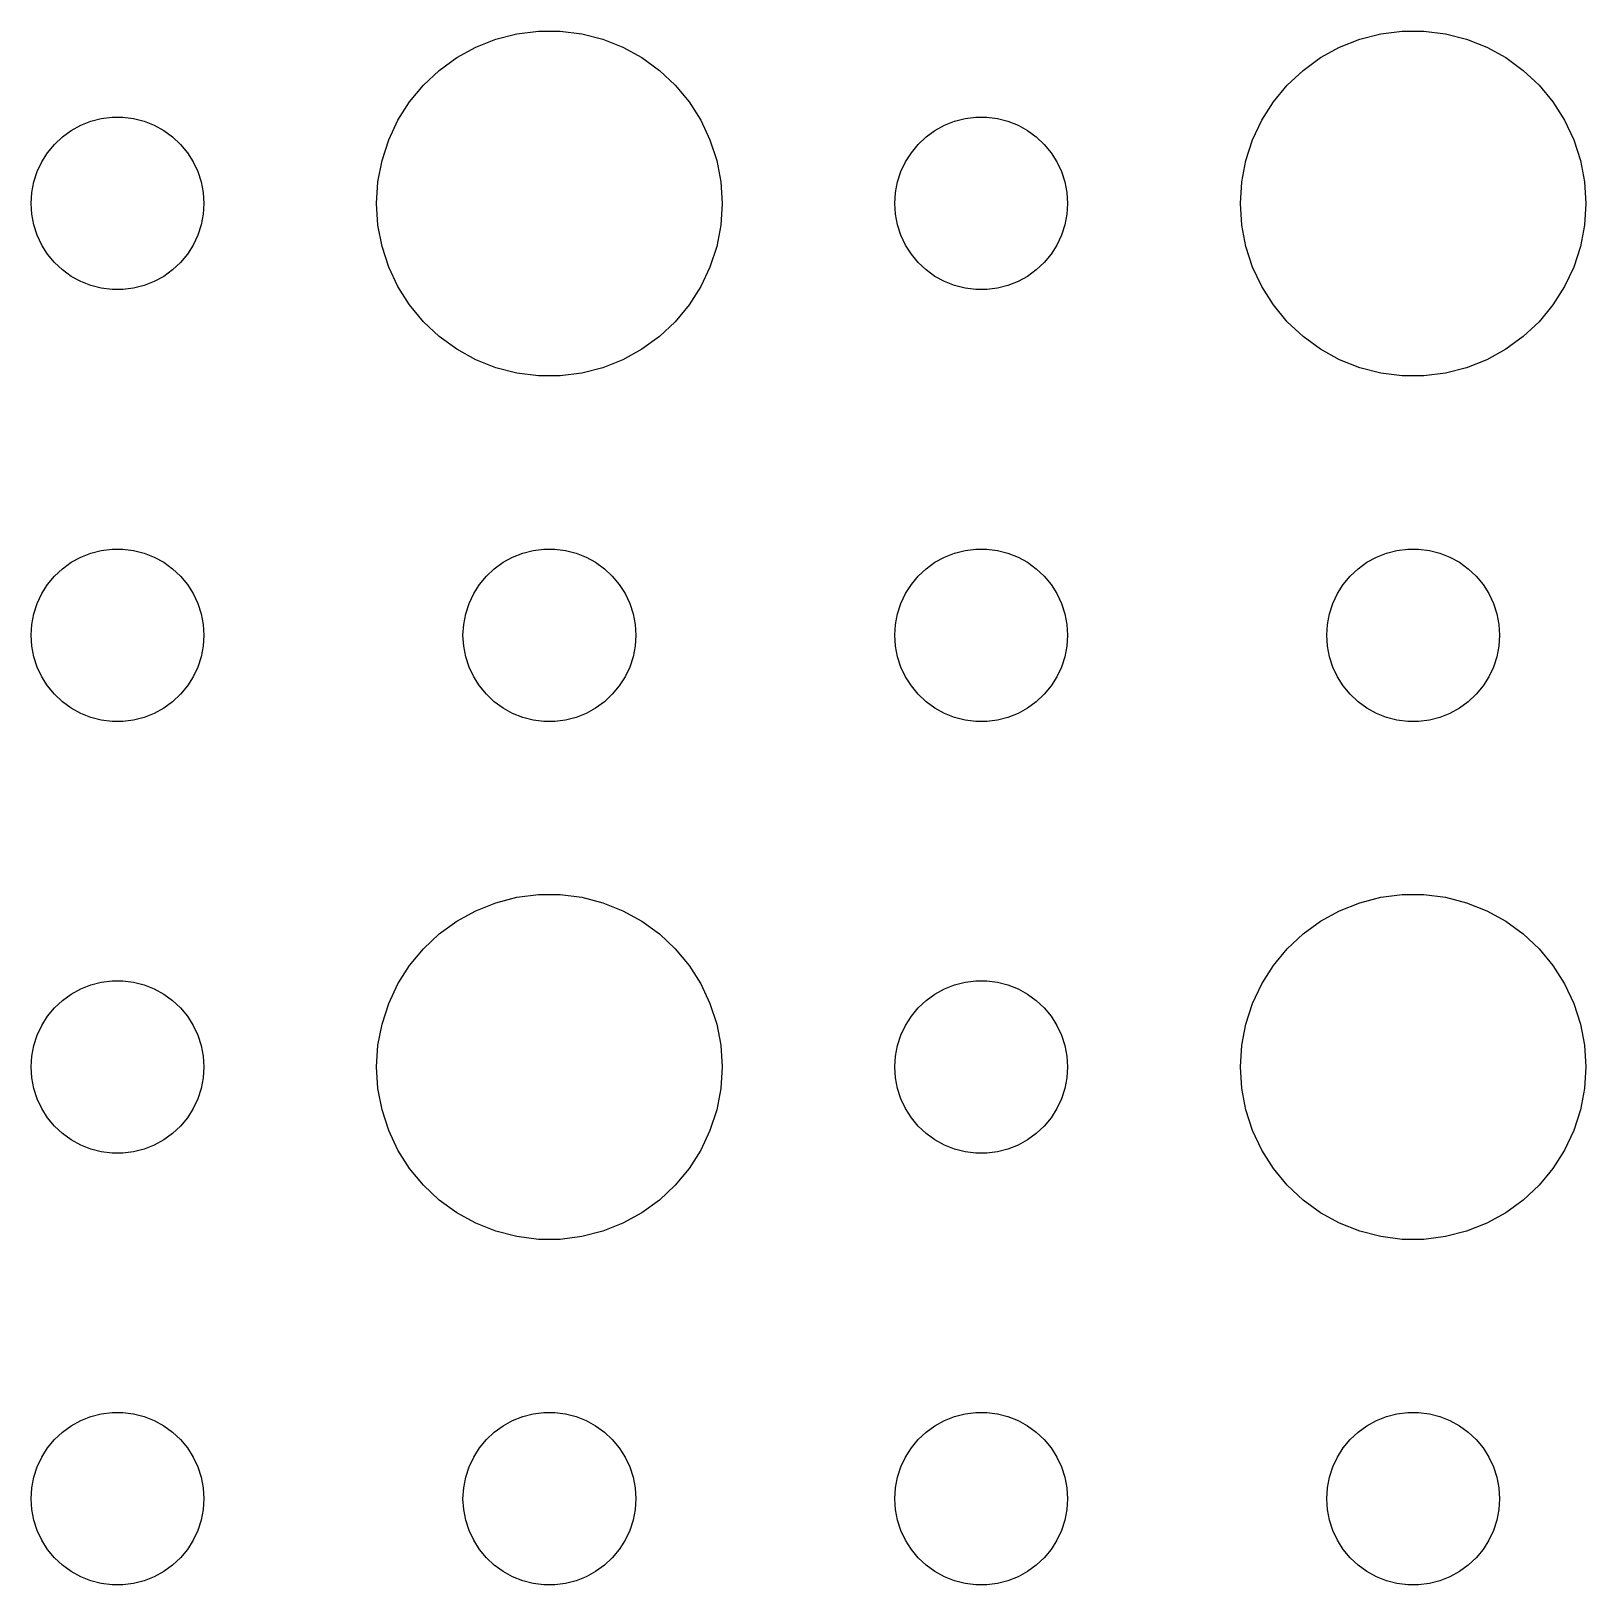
# Model space of a CAD drawing. Header units: metres. Extents: x -120 to 120, y -119 to 119.
# Drawn here: x 28.5 to 55.5, y -91.5 to -64.51 of the extents above; entities that cross this region are included whole.
import ezdxf

# ---------------------------------------------------------------- set-up
doc = ezdxf.new("R2010")
doc.units = ezdxf.units.M

msp = doc.modelspace()

# ---------------------------------------------------------------- linework, layer by layer
for p, q in [((36.9379, -64.5531), (37.3116, -64.5059)), ((37.3116, -64.5059), (37.6884, -64.5059)), ((37.6884, -64.5059), (38.0621, -64.5531)), ((51.9379, -64.5531), (52.3116, -64.5059)), ((52.3116, -64.5059), (52.6884, -64.5059)), ((52.6884, -64.5059), (53.0621, -64.5531)), ((35.8925, -64.967), (36.2227, -64.7855)), ((36.2227, -64.7855), (36.5729, -64.6468)), ((36.5729, -64.6468), (36.9379, -64.5531)), ((38.0621, -64.5531), (38.427, -64.6468)), ((38.427, -64.6468), (38.7773, -64.7855)), ((38.7773, -64.7855), (39.1075, -64.967)), ((50.8925, -64.967), (51.2227, -64.7855)), ((51.2227, -64.7855), (51.5729, -64.6468)), ((51.5729, -64.6468), (51.9379, -64.5531)), ((53.0621, -64.5531), (53.427, -64.6468)), ((53.427, -64.6468), (53.7773, -64.7855)), ((53.7773, -64.7855), (54.1075, -64.967)), ((35.5877, -65.1885), (35.8925, -64.967)), ((39.1075, -64.967), (39.4123, -65.1885)), ((50.5877, -65.1885), (50.8925, -64.967)), ((54.1075, -64.967), (54.4123, -65.1885)), ((35.3131, -65.4464), (35.5877, -65.1885)), ((39.4123, -65.1885), (39.6869, -65.4464)), ((50.3131, -65.4464), (50.5877, -65.1885)), ((54.4123, -65.1885), (54.6869, -65.4464)), ((35.0729, -65.7366), (35.3131, -65.4464)), ((39.6869, -65.4464), (39.927, -65.7366)), ((50.0729, -65.7366), (50.3131, -65.4464)), ((54.6869, -65.4464), (54.927, -65.7366)), ((34.8711, -66.0547), (35.0729, -65.7366)), ((39.927, -65.7366), (40.1289, -66.0547)), ((49.8711, -66.0547), (50.0729, -65.7366)), ((54.927, -65.7366), (55.1289, -66.0547)), ((29.1963, -66.2335), (29.3613, -66.1428)), ((29.3613, -66.1428), (29.5365, -66.0734)), ((29.5365, -66.0734), (29.7189, -66.0266)), ((29.7189, -66.0266), (29.9058, -66.003)), ((29.9058, -66.003), (30.0942, -66.003)), ((30.0942, -66.003), (30.2811, -66.0266)), ((30.2811, -66.0266), (30.4635, -66.0734)), ((30.4635, -66.0734), (30.6387, -66.1428)), ((30.6387, -66.1428), (30.8037, -66.2335)), ((34.7107, -66.3956), (34.8711, -66.0547)), ((40.1289, -66.0547), (40.2893, -66.3956)), ((44.1963, -66.2335), (44.3613, -66.1428)), ((44.3613, -66.1428), (44.5365, -66.0734)), ((44.5365, -66.0734), (44.7189, -66.0266)), ((44.7189, -66.0266), (44.9058, -66.003)), ((44.9058, -66.003), (45.0942, -66.003)), ((45.0942, -66.003), (45.2811, -66.0266)), ((45.2811, -66.0266), (45.4635, -66.0734)), ((45.4635, -66.0734), (45.6387, -66.1428)), ((45.6387, -66.1428), (45.8037, -66.2335)), ((49.7107, -66.3956), (49.8711, -66.0547)), ((55.1289, -66.0547), (55.2893, -66.3956)), ((28.9065, -66.4732), (29.0439, -66.3442)), ((29.0439, -66.3442), (29.1963, -66.2335)), ((30.8037, -66.2335), (30.9561, -66.3442)), ((30.9561, -66.3442), (31.0934, -66.4732)), ((34.5942, -66.7539), (34.7107, -66.3956)), ((40.2893, -66.3956), (40.4057, -66.7539)), ((43.9065, -66.4732), (44.0439, -66.3442)), ((44.0439, -66.3442), (44.1963, -66.2335)), ((45.8037, -66.2335), (45.9561, -66.3442)), ((45.9561, -66.3442), (46.0934, -66.4732)), ((49.5942, -66.7539), (49.7107, -66.3956)), ((55.2893, -66.3956), (55.4057, -66.7539)), ((28.6855, -66.7774), (28.7865, -66.6183)), ((28.7865, -66.6183), (28.9065, -66.4732)), ((31.0934, -66.4732), (31.2135, -66.6183)), ((31.2135, -66.6183), (31.3145, -66.7774)), ((43.6855, -66.7774), (43.7865, -66.6183)), ((43.7865, -66.6183), (43.9065, -66.4732)), ((46.0934, -66.4732), (46.2135, -66.6183)), ((46.2135, -66.6183), (46.3145, -66.7774)), ((28.5471, -67.127), (28.6053, -66.9478)), ((28.6053, -66.9478), (28.6855, -66.7774)), ((31.3145, -66.7774), (31.3947, -66.9478)), ((31.3947, -66.9478), (31.4529, -67.127)), ((34.5237, -67.124), (34.5942, -66.7539)), ((40.4057, -66.7539), (40.4763, -67.124)), ((43.5471, -67.127), (43.6053, -66.9478)), ((43.6053, -66.9478), (43.6855, -66.7774)), ((46.3145, -66.7774), (46.3947, -66.9478)), ((46.3947, -66.9478), (46.4529, -67.127)), ((49.5237, -67.124), (49.5942, -66.7539)), ((55.4057, -66.7539), (55.4763, -67.124)), ((28.5118, -67.312), (28.5471, -67.127)), ((31.4529, -67.127), (31.4882, -67.312)), ((34.5, -67.5), (34.5237, -67.124)), ((40.4763, -67.124), (40.5, -67.5)), ((43.5118, -67.312), (43.5471, -67.127)), ((46.4529, -67.127), (46.4882, -67.312)), ((49.5, -67.5), (49.5237, -67.124)), ((55.4763, -67.124), (55.5, -67.5)), ((28.5, -67.5), (28.5118, -67.312)), ((28.5118, -67.688), (28.5, -67.5)), ((31.4882, -67.312), (31.5, -67.5)), ((31.5, -67.5), (31.4882, -67.688)), ((34.5237, -67.876), (34.5, -67.5)), ((40.5, -67.5), (40.4763, -67.876)), ((43.5, -67.5), (43.5118, -67.312)), ((43.5118, -67.688), (43.5, -67.5)), ((46.4882, -67.312), (46.5, -67.5)), ((46.5, -67.5), (46.4882, -67.688)), ((49.5237, -67.876), (49.5, -67.5)), ((55.5, -67.5), (55.4763, -67.876)), ((28.5471, -67.873), (28.5118, -67.688)), ((31.4882, -67.688), (31.4529, -67.873)), ((43.5471, -67.873), (43.5118, -67.688)), ((46.4882, -67.688), (46.4529, -67.873)), ((28.6053, -68.0522), (28.5471, -67.873)), ((31.4529, -67.873), (31.3947, -68.0522)), ((34.5942, -68.2461), (34.5237, -67.876)), ((40.4763, -67.876), (40.4057, -68.2461)), ((43.6053, -68.0522), (43.5471, -67.873)), ((46.4529, -67.873), (46.3947, -68.0522)), ((49.5942, -68.2461), (49.5237, -67.876)), ((55.4763, -67.876), (55.4057, -68.2461)), ((28.6855, -68.2226), (28.6053, -68.0522)), ((28.7865, -68.3817), (28.6855, -68.2226)), ((31.3145, -68.2226), (31.2135, -68.3817)), ((31.3947, -68.0522), (31.3145, -68.2226)), ((34.7107, -68.6044), (34.5942, -68.2461)), ((40.4057, -68.2461), (40.2893, -68.6044)), ((43.6855, -68.2226), (43.6053, -68.0522)), ((43.7865, -68.3817), (43.6855, -68.2226)), ((46.3145, -68.2226), (46.2135, -68.3817)), ((46.3947, -68.0522), (46.3145, -68.2226)), ((49.7107, -68.6044), (49.5942, -68.2461)), ((55.4057, -68.2461), (55.2893, -68.6044)), ((28.9065, -68.5268), (28.7865, -68.3817)), ((29.0439, -68.6558), (28.9065, -68.5268)), ((31.0934, -68.5268), (30.9561, -68.6558)), ((31.2135, -68.3817), (31.0934, -68.5268)), ((43.9065, -68.5268), (43.7865, -68.3817)), ((44.0439, -68.6558), (43.9065, -68.5268)), ((46.0934, -68.5268), (45.9561, -68.6558)), ((46.2135, -68.3817), (46.0934, -68.5268)), ((29.1963, -68.7665), (29.0439, -68.6558)), ((29.3613, -68.8572), (29.1963, -68.7665)), ((30.8037, -68.7665), (30.6387, -68.8572)), ((30.9561, -68.6558), (30.8037, -68.7665)), ((34.8711, -68.9453), (34.7107, -68.6044)), ((40.2893, -68.6044), (40.1289, -68.9453)), ((44.1963, -68.7665), (44.0439, -68.6558)), ((44.3613, -68.8572), (44.1963, -68.7665)), ((45.8037, -68.7665), (45.6387, -68.8572)), ((45.9561, -68.6558), (45.8037, -68.7665)), ((49.8711, -68.9453), (49.7107, -68.6044)), ((55.2893, -68.6044), (55.1289, -68.9453)), ((29.5365, -68.9266), (29.3613, -68.8572)), ((29.7189, -68.9734), (29.5365, -68.9266)), ((29.9058, -68.997), (29.7189, -68.9734)), ((30.0942, -68.997), (29.9058, -68.997)), ((30.2811, -68.9734), (30.0942, -68.997)), ((30.4635, -68.9266), (30.2811, -68.9734)), ((30.6387, -68.8572), (30.4635, -68.9266)), ((35.0729, -69.2634), (34.8711, -68.9453)), ((40.1289, -68.9453), (39.927, -69.2634)), ((44.5365, -68.9266), (44.3613, -68.8572)), ((44.7189, -68.9734), (44.5365, -68.9266)), ((44.9058, -68.997), (44.7189, -68.9734)), ((45.0942, -68.997), (44.9058, -68.997)), ((45.2811, -68.9734), (45.0942, -68.997)), ((45.4635, -68.9266), (45.2811, -68.9734)), ((45.6387, -68.8572), (45.4635, -68.9266)), ((50.0729, -69.2634), (49.8711, -68.9453)), ((55.1289, -68.9453), (54.927, -69.2634)), ((35.3131, -69.5536), (35.0729, -69.2634)), ((39.927, -69.2634), (39.6869, -69.5536)), ((50.3131, -69.5536), (50.0729, -69.2634)), ((54.927, -69.2634), (54.6869, -69.5536)), ((35.5877, -69.8115), (35.3131, -69.5536)), ((39.6869, -69.5536), (39.4123, -69.8115)), ((50.5877, -69.8115), (50.3131, -69.5536)), ((54.6869, -69.5536), (54.4123, -69.8115)), ((35.8925, -70.033), (35.5877, -69.8115)), ((39.4123, -69.8115), (39.1075, -70.033)), ((50.8925, -70.033), (50.5877, -69.8115)), ((54.4123, -69.8115), (54.1075, -70.033)), ((36.2227, -70.2145), (35.8925, -70.033)), ((39.1075, -70.033), (38.7773, -70.2145)), ((51.2227, -70.2145), (50.8925, -70.033)), ((54.1075, -70.033), (53.7773, -70.2145)), ((36.5729, -70.3532), (36.2227, -70.2145)), ((36.9379, -70.4469), (36.5729, -70.3532)), ((37.3116, -70.4941), (36.9379, -70.4469)), ((38.0621, -70.4469), (37.6884, -70.4941)), ((38.427, -70.3532), (38.0621, -70.4469)), ((38.7773, -70.2145), (38.427, -70.3532)), ((51.5729, -70.3532), (51.2227, -70.2145)), ((51.9379, -70.4469), (51.5729, -70.3532)), ((52.3116, -70.4941), (51.9379, -70.4469)), ((53.0621, -70.4469), (52.6884, -70.4941)), ((53.427, -70.3532), (53.0621, -70.4469)), ((53.7773, -70.2145), (53.427, -70.3532)), ((37.6884, -70.4941), (37.3116, -70.4941)), ((52.6884, -70.4941), (52.3116, -70.4941)), ((29.1963, -73.7335), (29.3613, -73.6428)), ((29.3613, -73.6428), (29.5365, -73.5734)), ((29.5365, -73.5734), (29.7189, -73.5266)), ((29.7189, -73.5266), (29.9058, -73.503)), ((29.9058, -73.503), (30.0942, -73.503)), ((30.0942, -73.503), (30.2811, -73.5266)), ((30.2811, -73.5266), (30.4635, -73.5734)), ((30.4635, -73.5734), (30.6387, -73.6428)), ((30.6387, -73.6428), (30.8037, -73.7335)), ((36.6963, -73.7335), (36.8613, -73.6428)), ((36.8613, -73.6428), (37.0365, -73.5734)), ((37.0365, -73.5734), (37.2189, -73.5266)), ((37.2189, -73.5266), (37.4058, -73.503)), ((37.4058, -73.503), (37.5942, -73.503)), ((37.5942, -73.503), (37.7811, -73.5266)), ((37.7811, -73.5266), (37.9635, -73.5734)), ((37.9635, -73.5734), (38.1387, -73.6428)), ((38.1387, -73.6428), (38.3037, -73.7335)), ((44.1963, -73.7335), (44.3613, -73.6428)), ((44.3613, -73.6428), (44.5365, -73.5734)), ((44.5365, -73.5734), (44.7189, -73.5266)), ((44.7189, -73.5266), (44.9058, -73.503)), ((44.9058, -73.503), (45.0942, -73.503)), ((45.0942, -73.503), (45.2811, -73.5266)), ((45.2811, -73.5266), (45.4635, -73.5734)), ((45.4635, -73.5734), (45.6387, -73.6428)), ((45.6387, -73.6428), (45.8037, -73.7335)), ((51.6963, -73.7335), (51.8613, -73.6428)), ((51.8613, -73.6428), (52.0365, -73.5734)), ((52.0365, -73.5734), (52.2189, -73.5266)), ((52.2189, -73.5266), (52.4058, -73.503)), ((52.4058, -73.503), (52.5942, -73.503)), ((52.5942, -73.503), (52.7811, -73.5266)), ((52.7811, -73.5266), (52.9635, -73.5734)), ((52.9635, -73.5734), (53.1387, -73.6428)), ((53.1387, -73.6428), (53.3037, -73.7335)), ((28.7865, -74.1183), (28.9065, -73.9732)), ((28.9065, -73.9732), (29.0439, -73.8442)), ((29.0439, -73.8442), (29.1963, -73.7335)), ((30.8037, -73.7335), (30.9561, -73.8442)), ((30.9561, -73.8442), (31.0934, -73.9732)), ((31.0934, -73.9732), (31.2135, -74.1183)), ((36.2865, -74.1183), (36.4065, -73.9732)), ((36.4065, -73.9732), (36.5439, -73.8442)), ((36.5439, -73.8442), (36.6963, -73.7335)), ((38.3037, -73.7335), (38.4561, -73.8442)), ((38.4561, -73.8442), (38.5934, -73.9732)), ((38.5934, -73.9732), (38.7135, -74.1183)), ((43.7865, -74.1183), (43.9065, -73.9732)), ((43.9065, -73.9732), (44.0439, -73.8442)), ((44.0439, -73.8442), (44.1963, -73.7335)), ((45.8037, -73.7335), (45.9561, -73.8442)), ((45.9561, -73.8442), (46.0934, -73.9732)), ((46.0934, -73.9732), (46.2135, -74.1183)), ((51.2865, -74.1183), (51.4065, -73.9732)), ((51.4065, -73.9732), (51.5439, -73.8442)), ((51.5439, -73.8442), (51.6963, -73.7335)), ((53.3037, -73.7335), (53.4561, -73.8442)), ((53.4561, -73.8442), (53.5934, -73.9732)), ((53.5934, -73.9732), (53.7135, -74.1183)), ((28.6855, -74.2774), (28.7865, -74.1183)), ((31.2135, -74.1183), (31.3145, -74.2774)), ((36.1855, -74.2774), (36.2865, -74.1183)), ((38.7135, -74.1183), (38.8145, -74.2774)), ((43.6855, -74.2774), (43.7865, -74.1183)), ((46.2135, -74.1183), (46.3145, -74.2774)), ((51.1855, -74.2774), (51.2865, -74.1183)), ((53.7135, -74.1183), (53.8145, -74.2774)), ((28.5471, -74.627), (28.6053, -74.4478)), ((28.6053, -74.4478), (28.6855, -74.2774)), ((31.3145, -74.2774), (31.3947, -74.4478)), ((31.3947, -74.4478), (31.4529, -74.627)), ((36.0471, -74.627), (36.1053, -74.4478)), ((36.1053, -74.4478), (36.1855, -74.2774)), ((38.8145, -74.2774), (38.8947, -74.4478)), ((38.8947, -74.4478), (38.9529, -74.627)), ((43.5471, -74.627), (43.6053, -74.4478)), ((43.6053, -74.4478), (43.6855, -74.2774)), ((46.3145, -74.2774), (46.3947, -74.4478)), ((46.3947, -74.4478), (46.4529, -74.627)), ((51.0471, -74.627), (51.1053, -74.4478)), ((51.1053, -74.4478), (51.1855, -74.2774)), ((53.8145, -74.2774), (53.8947, -74.4478)), ((53.8947, -74.4478), (53.9529, -74.627)), ((28.5118, -74.812), (28.5471, -74.627)), ((31.4529, -74.627), (31.4882, -74.812)), ((36.0118, -74.812), (36.0471, -74.627)), ((38.9529, -74.627), (38.9882, -74.812)), ((43.5118, -74.812), (43.5471, -74.627)), ((46.4529, -74.627), (46.4882, -74.812)), ((51.0118, -74.812), (51.0471, -74.627)), ((53.9529, -74.627), (53.9882, -74.812)), ((28.5, -75), (28.5118, -74.812)), ((28.5118, -75.188), (28.5, -75)), ((31.4882, -74.812), (31.5, -75)), ((31.5, -75), (31.4882, -75.188)), ((36, -75), (36.0118, -74.812)), ((36.0118, -75.188), (36, -75)), ((38.9882, -74.812), (39, -75)), ((39, -75), (38.9882, -75.188)), ((43.5, -75), (43.5118, -74.812)), ((43.5118, -75.188), (43.5, -75)), ((46.4882, -74.812), (46.5, -75)), ((46.5, -75), (46.4882, -75.188)), ((51, -75), (51.0118, -74.812)), ((51.0118, -75.188), (51, -75)), ((53.9882, -74.812), (54, -75)), ((54, -75), (53.9882, -75.188)), ((28.5471, -75.373), (28.5118, -75.188)), ((31.4882, -75.188), (31.4529, -75.373)), ((36.0471, -75.373), (36.0118, -75.188)), ((38.9882, -75.188), (38.9529, -75.373)), ((43.5471, -75.373), (43.5118, -75.188)), ((46.4882, -75.188), (46.4529, -75.373)), ((51.0471, -75.373), (51.0118, -75.188)), ((53.9882, -75.188), (53.9529, -75.373)), ((28.6053, -75.5522), (28.5471, -75.373)), ((28.6855, -75.7226), (28.6053, -75.5522)), ((31.3947, -75.5522), (31.3145, -75.7226)), ((31.4529, -75.373), (31.3947, -75.5522)), ((36.1053, -75.5522), (36.0471, -75.373)), ((36.1855, -75.7226), (36.1053, -75.5522)), ((38.8947, -75.5522), (38.8145, -75.7226)), ((38.9529, -75.373), (38.8947, -75.5522)), ((43.6053, -75.5522), (43.5471, -75.373)), ((43.6855, -75.7226), (43.6053, -75.5522)), ((46.3947, -75.5522), (46.3145, -75.7226)), ((46.4529, -75.373), (46.3947, -75.5522)), ((51.1053, -75.5522), (51.0471, -75.373)), ((51.1855, -75.7226), (51.1053, -75.5522)), ((53.8947, -75.5522), (53.8145, -75.7226)), ((53.9529, -75.373), (53.8947, -75.5522)), ((28.7865, -75.8817), (28.6855, -75.7226)), ((31.3145, -75.7226), (31.2135, -75.8817)), ((36.2865, -75.8817), (36.1855, -75.7226)), ((38.8145, -75.7226), (38.7135, -75.8817)), ((43.7865, -75.8817), (43.6855, -75.7226)), ((46.3145, -75.7226), (46.2135, -75.8817)), ((51.2865, -75.8817), (51.1855, -75.7226)), ((53.8145, -75.7226), (53.7135, -75.8817)), ((28.9065, -76.0268), (28.7865, -75.8817)), ((29.0439, -76.1558), (28.9065, -76.0268)), ((31.0934, -76.0268), (30.9561, -76.1558)), ((31.2135, -75.8817), (31.0934, -76.0268)), ((36.4065, -76.0268), (36.2865, -75.8817)), ((36.5439, -76.1558), (36.4065, -76.0268)), ((38.5934, -76.0268), (38.4561, -76.1558)), ((38.7135, -75.8817), (38.5934, -76.0268)), ((43.9065, -76.0268), (43.7865, -75.8817)), ((44.0439, -76.1558), (43.9065, -76.0268)), ((46.0934, -76.0268), (45.9561, -76.1558)), ((46.2135, -75.8817), (46.0934, -76.0268)), ((51.4065, -76.0268), (51.2865, -75.8817)), ((51.5439, -76.1558), (51.4065, -76.0268)), ((53.5934, -76.0268), (53.4561, -76.1558)), ((53.7135, -75.8817), (53.5934, -76.0268)), ((29.1963, -76.2665), (29.0439, -76.1558)), ((29.3613, -76.3572), (29.1963, -76.2665)), ((29.5365, -76.4266), (29.3613, -76.3572)), ((30.6387, -76.3572), (30.4635, -76.4266)), ((30.8037, -76.2665), (30.6387, -76.3572)), ((30.9561, -76.1558), (30.8037, -76.2665)), ((36.6963, -76.2665), (36.5439, -76.1558)), ((36.8613, -76.3572), (36.6963, -76.2665)), ((37.0365, -76.4266), (36.8613, -76.3572)), ((38.1387, -76.3572), (37.9635, -76.4266)), ((38.3037, -76.2665), (38.1387, -76.3572)), ((38.4561, -76.1558), (38.3037, -76.2665)), ((44.1963, -76.2665), (44.0439, -76.1558)), ((44.3613, -76.3572), (44.1963, -76.2665)), ((44.5365, -76.4266), (44.3613, -76.3572)), ((45.6387, -76.3572), (45.4635, -76.4266)), ((45.8037, -76.2665), (45.6387, -76.3572)), ((45.9561, -76.1558), (45.8037, -76.2665)), ((51.6963, -76.2665), (51.5439, -76.1558)), ((51.8613, -76.3572), (51.6963, -76.2665)), ((52.0365, -76.4266), (51.8613, -76.3572)), ((53.1387, -76.3572), (52.9635, -76.4266)), ((53.3037, -76.2665), (53.1387, -76.3572)), ((53.4561, -76.1558), (53.3037, -76.2665)), ((29.7189, -76.4734), (29.5365, -76.4266)), ((29.9058, -76.497), (29.7189, -76.4734)), ((30.0942, -76.497), (29.9058, -76.497)), ((30.2811, -76.4734), (30.0942, -76.497)), ((30.4635, -76.4266), (30.2811, -76.4734)), ((37.2189, -76.4734), (37.0365, -76.4266)), ((37.4058, -76.497), (37.2189, -76.4734)), ((37.5942, -76.497), (37.4058, -76.497)), ((37.7811, -76.4734), (37.5942, -76.497)), ((37.9635, -76.4266), (37.7811, -76.4734)), ((44.7189, -76.4734), (44.5365, -76.4266)), ((44.9058, -76.497), (44.7189, -76.4734)), ((45.0942, -76.497), (44.9058, -76.497)), ((45.2811, -76.4734), (45.0942, -76.497)), ((45.4635, -76.4266), (45.2811, -76.4734)), ((52.2189, -76.4734), (52.0365, -76.4266)), ((52.4058, -76.497), (52.2189, -76.4734)), ((52.5942, -76.497), (52.4058, -76.497)), ((52.7811, -76.4734), (52.5942, -76.497)), ((52.9635, -76.4266), (52.7811, -76.4734)), ((36.2227, -79.7855), (36.5729, -79.6468)), ((36.5729, -79.6468), (36.9379, -79.5531)), ((36.9379, -79.5531), (37.3116, -79.5059)), ((37.3116, -79.5059), (37.6884, -79.5059)), ((37.6884, -79.5059), (38.0621, -79.5531)), ((38.0621, -79.5531), (38.427, -79.6468)), ((38.427, -79.6468), (38.7773, -79.7855)), ((51.2227, -79.7855), (51.5729, -79.6468)), ((51.5729, -79.6468), (51.9379, -79.5531)), ((51.9379, -79.5531), (52.3116, -79.5059)), ((52.3116, -79.5059), (52.6884, -79.5059)), ((52.6884, -79.5059), (53.0621, -79.5531)), ((53.0621, -79.5531), (53.427, -79.6468)), ((53.427, -79.6468), (53.7773, -79.7855)), ((35.8925, -79.967), (36.2227, -79.7855)), ((38.7773, -79.7855), (39.1075, -79.967)), ((50.8925, -79.967), (51.2227, -79.7855)), ((53.7773, -79.7855), (54.1075, -79.967)), ((35.3131, -80.4464), (35.5877, -80.1885)), ((35.5877, -80.1885), (35.8925, -79.967)), ((39.1075, -79.967), (39.4123, -80.1885)), ((39.4123, -80.1885), (39.6869, -80.4464)), ((50.3131, -80.4464), (50.5877, -80.1885)), ((50.5877, -80.1885), (50.8925, -79.967)), ((54.1075, -79.967), (54.4123, -80.1885)), ((54.4123, -80.1885), (54.6869, -80.4464)), ((35.0729, -80.7366), (35.3131, -80.4464)), ((39.6869, -80.4464), (39.927, -80.7366)), ((50.0729, -80.7366), (50.3131, -80.4464)), ((54.6869, -80.4464), (54.927, -80.7366)), ((34.8711, -81.0547), (35.0729, -80.7366)), ((39.927, -80.7366), (40.1289, -81.0547)), ((49.8711, -81.0547), (50.0729, -80.7366)), ((54.927, -80.7366), (55.1289, -81.0547)), ((29.0439, -81.3442), (29.1963, -81.2335)), ((29.1963, -81.2335), (29.3613, -81.1428)), ((29.3613, -81.1428), (29.5365, -81.0734)), ((29.5365, -81.0734), (29.7189, -81.0266)), ((29.7189, -81.0266), (29.9058, -81.003)), ((29.9058, -81.003), (30.0942, -81.003)), ((30.0942, -81.003), (30.2811, -81.0266)), ((30.2811, -81.0266), (30.4635, -81.0734)), ((30.4635, -81.0734), (30.6387, -81.1428)), ((30.6387, -81.1428), (30.8037, -81.2335)), ((30.8037, -81.2335), (30.9561, -81.3442)), ((34.7107, -81.3956), (34.8711, -81.0547)), ((40.1289, -81.0547), (40.2893, -81.3956)), ((44.0439, -81.3442), (44.1963, -81.2335)), ((44.1963, -81.2335), (44.3613, -81.1428)), ((44.3613, -81.1428), (44.5365, -81.0734)), ((44.5365, -81.0734), (44.7189, -81.0266)), ((44.7189, -81.0266), (44.9058, -81.003)), ((44.9058, -81.003), (45.0942, -81.003)), ((45.0942, -81.003), (45.2811, -81.0266)), ((45.2811, -81.0266), (45.4635, -81.0734)), ((45.4635, -81.0734), (45.6387, -81.1428)), ((45.6387, -81.1428), (45.8037, -81.2335)), ((45.8037, -81.2335), (45.9561, -81.3442)), ((49.7107, -81.3956), (49.8711, -81.0547)), ((55.1289, -81.0547), (55.2893, -81.3956)), ((28.7865, -81.6183), (28.9065, -81.4732)), ((28.9065, -81.4732), (29.0439, -81.3442)), ((30.9561, -81.3442), (31.0934, -81.4732)), ((31.0934, -81.4732), (31.2135, -81.6183)), ((34.5942, -81.7539), (34.7107, -81.3956)), ((40.2893, -81.3956), (40.4057, -81.7539)), ((43.7865, -81.6183), (43.9065, -81.4732)), ((43.9065, -81.4732), (44.0439, -81.3442)), ((45.9561, -81.3442), (46.0934, -81.4732)), ((46.0934, -81.4732), (46.2135, -81.6183)), ((49.5942, -81.7539), (49.7107, -81.3956)), ((55.2893, -81.3956), (55.4057, -81.7539)), ((28.6053, -81.9478), (28.6855, -81.7774)), ((28.6855, -81.7774), (28.7865, -81.6183)), ((31.2135, -81.6183), (31.3145, -81.7774)), ((31.3145, -81.7774), (31.3947, -81.9478)), ((34.5237, -82.124), (34.5942, -81.7539)), ((40.4057, -81.7539), (40.4763, -82.124)), ((43.6053, -81.9478), (43.6855, -81.7774)), ((43.6855, -81.7774), (43.7865, -81.6183)), ((46.2135, -81.6183), (46.3145, -81.7774)), ((46.3145, -81.7774), (46.3947, -81.9478)), ((49.5237, -82.124), (49.5942, -81.7539)), ((55.4057, -81.7539), (55.4763, -82.124)), ((28.5471, -82.127), (28.6053, -81.9478)), ((31.3947, -81.9478), (31.4529, -82.127)), ((43.5471, -82.127), (43.6053, -81.9478)), ((46.3947, -81.9478), (46.4529, -82.127)), ((28.5, -82.5), (28.5118, -82.312)), ((28.5118, -82.312), (28.5471, -82.127)), ((31.4529, -82.127), (31.4882, -82.312)), ((31.4882, -82.312), (31.5, -82.5)), ((34.5, -82.5), (34.5237, -82.124)), ((40.4763, -82.124), (40.5, -82.5)), ((43.5, -82.5), (43.5118, -82.312)), ((43.5118, -82.312), (43.5471, -82.127)), ((46.4529, -82.127), (46.4882, -82.312)), ((46.4882, -82.312), (46.5, -82.5)), ((49.5, -82.5), (49.5237, -82.124)), ((55.4763, -82.124), (55.5, -82.5)), ((28.5118, -82.688), (28.5, -82.5)), ((31.5, -82.5), (31.4882, -82.688)), ((34.5237, -82.876), (34.5, -82.5)), ((40.5, -82.5), (40.4763, -82.876)), ((43.5118, -82.688), (43.5, -82.5)), ((46.5, -82.5), (46.4882, -82.688)), ((49.5237, -82.876), (49.5, -82.5)), ((55.5, -82.5), (55.4763, -82.876)), ((28.5471, -82.873), (28.5118, -82.688)), ((28.6053, -83.0522), (28.5471, -82.873)), ((31.4529, -82.873), (31.3947, -83.0522)), ((31.4882, -82.688), (31.4529, -82.873)), ((34.5942, -83.2461), (34.5237, -82.876)), ((40.4763, -82.876), (40.4057, -83.2461)), ((43.5471, -82.873), (43.5118, -82.688)), ((43.6053, -83.0522), (43.5471, -82.873)), ((46.4529, -82.873), (46.3947, -83.0522)), ((46.4882, -82.688), (46.4529, -82.873)), ((49.5942, -83.2461), (49.5237, -82.876)), ((55.4763, -82.876), (55.4057, -83.2461)), ((28.6855, -83.2226), (28.6053, -83.0522)), ((31.3947, -83.0522), (31.3145, -83.2226)), ((43.6855, -83.2226), (43.6053, -83.0522)), ((46.3947, -83.0522), (46.3145, -83.2226)), ((28.7865, -83.3817), (28.6855, -83.2226)), ((28.9065, -83.5268), (28.7865, -83.3817)), ((31.2135, -83.3817), (31.0934, -83.5268)), ((31.3145, -83.2226), (31.2135, -83.3817)), ((34.7107, -83.6044), (34.5942, -83.2461)), ((40.4057, -83.2461), (40.2893, -83.6044)), ((43.7865, -83.3817), (43.6855, -83.2226)), ((43.9065, -83.5268), (43.7865, -83.3817)), ((46.2135, -83.3817), (46.0934, -83.5268)), ((46.3145, -83.2226), (46.2135, -83.3817)), ((49.7107, -83.6044), (49.5942, -83.2461)), ((55.4057, -83.2461), (55.2893, -83.6044)), ((29.0439, -83.6558), (28.9065, -83.5268)), ((29.1963, -83.7665), (29.0439, -83.6558)), ((30.9561, -83.6558), (30.8037, -83.7665)), ((31.0934, -83.5268), (30.9561, -83.6558)), ((34.8711, -83.9453), (34.7107, -83.6044)), ((40.2893, -83.6044), (40.1289, -83.9453)), ((44.0439, -83.6558), (43.9065, -83.5268)), ((44.1963, -83.7665), (44.0439, -83.6558)), ((45.9561, -83.6558), (45.8037, -83.7665)), ((46.0934, -83.5268), (45.9561, -83.6558)), ((49.8711, -83.9453), (49.7107, -83.6044)), ((55.2893, -83.6044), (55.1289, -83.9453)), ((29.3613, -83.8572), (29.1963, -83.7665)), ((29.5365, -83.9266), (29.3613, -83.8572)), ((29.7189, -83.9734), (29.5365, -83.9266)), ((30.4635, -83.9266), (30.2811, -83.9734)), ((30.6387, -83.8572), (30.4635, -83.9266)), ((30.8037, -83.7665), (30.6387, -83.8572)), ((35.0729, -84.2634), (34.8711, -83.9453)), ((40.1289, -83.9453), (39.927, -84.2634)), ((44.3613, -83.8572), (44.1963, -83.7665)), ((44.5365, -83.9266), (44.3613, -83.8572)), ((44.7189, -83.9734), (44.5365, -83.9266)), ((45.4635, -83.9266), (45.2811, -83.9734)), ((45.6387, -83.8572), (45.4635, -83.9266)), ((45.8037, -83.7665), (45.6387, -83.8572)), ((50.0729, -84.2634), (49.8711, -83.9453)), ((55.1289, -83.9453), (54.927, -84.2634)), ((29.9058, -83.997), (29.7189, -83.9734)), ((30.0942, -83.997), (29.9058, -83.997)), ((30.2811, -83.9734), (30.0942, -83.997)), ((44.9058, -83.997), (44.7189, -83.9734)), ((45.0942, -83.997), (44.9058, -83.997)), ((45.2811, -83.9734), (45.0942, -83.997)), ((35.3131, -84.5536), (35.0729, -84.2634)), ((39.927, -84.2634), (39.6869, -84.5536)), ((50.3131, -84.5536), (50.0729, -84.2634)), ((54.927, -84.2634), (54.6869, -84.5536)), ((35.5877, -84.8115), (35.3131, -84.5536)), ((39.6869, -84.5536), (39.4123, -84.8115)), ((50.5877, -84.8115), (50.3131, -84.5536)), ((54.6869, -84.5536), (54.4123, -84.8115)), ((35.8925, -85.033), (35.5877, -84.8115)), ((36.2227, -85.2145), (35.8925, -85.033)), ((39.1075, -85.033), (38.7773, -85.2145)), ((39.4123, -84.8115), (39.1075, -85.033)), ((50.8925, -85.033), (50.5877, -84.8115)), ((51.2227, -85.2145), (50.8925, -85.033)), ((54.1075, -85.033), (53.7773, -85.2145)), ((54.4123, -84.8115), (54.1075, -85.033)), ((36.5729, -85.3532), (36.2227, -85.2145)), ((38.7773, -85.2145), (38.427, -85.3532)), ((51.5729, -85.3532), (51.2227, -85.2145)), ((53.7773, -85.2145), (53.427, -85.3532)), ((36.9379, -85.4469), (36.5729, -85.3532)), ((37.3116, -85.4941), (36.9379, -85.4469)), ((37.6884, -85.4941), (37.3116, -85.4941)), ((38.0621, -85.4469), (37.6884, -85.4941)), ((38.427, -85.3532), (38.0621, -85.4469)), ((51.9379, -85.4469), (51.5729, -85.3532)), ((52.3116, -85.4941), (51.9379, -85.4469)), ((52.6884, -85.4941), (52.3116, -85.4941)), ((53.0621, -85.4469), (52.6884, -85.4941)), ((53.427, -85.3532), (53.0621, -85.4469)), ((29.5365, -88.5734), (29.7189, -88.5266)), ((29.7189, -88.5266), (29.9058, -88.503)), ((29.9058, -88.503), (30.0942, -88.503)), ((30.0942, -88.503), (30.2811, -88.5266)), ((30.2811, -88.5266), (30.4635, -88.5734)), ((37.0365, -88.5734), (37.2189, -88.5266)), ((37.2189, -88.5266), (37.4058, -88.503)), ((37.4058, -88.503), (37.5942, -88.503)), ((37.5942, -88.503), (37.7811, -88.5266)), ((37.7811, -88.5266), (37.9635, -88.5734)), ((44.5365, -88.5734), (44.7189, -88.5266)), ((44.7189, -88.5266), (44.9058, -88.503)), ((44.9058, -88.503), (45.0942, -88.503)), ((45.0942, -88.503), (45.2811, -88.5266)), ((45.2811, -88.5266), (45.4635, -88.5734)), ((52.0365, -88.5734), (52.2189, -88.5266)), ((52.2189, -88.5266), (52.4058, -88.503)), ((52.4058, -88.503), (52.5942, -88.503)), ((52.5942, -88.503), (52.7811, -88.5266)), ((52.7811, -88.5266), (52.9635, -88.5734)), ((29.0439, -88.8442), (29.1963, -88.7335)), ((29.1963, -88.7335), (29.3613, -88.6428)), ((29.3613, -88.6428), (29.5365, -88.5734)), ((30.4635, -88.5734), (30.6387, -88.6428)), ((30.6387, -88.6428), (30.8037, -88.7335)), ((30.8037, -88.7335), (30.9561, -88.8442)), ((36.5439, -88.8442), (36.6963, -88.7335)), ((36.6963, -88.7335), (36.8613, -88.6428)), ((36.8613, -88.6428), (37.0365, -88.5734)), ((37.9635, -88.5734), (38.1387, -88.6428)), ((38.1387, -88.6428), (38.3037, -88.7335)), ((38.3037, -88.7335), (38.4561, -88.8442)), ((44.0439, -88.8442), (44.1963, -88.7335)), ((44.1963, -88.7335), (44.3613, -88.6428)), ((44.3613, -88.6428), (44.5365, -88.5734)), ((45.4635, -88.5734), (45.6387, -88.6428)), ((45.6387, -88.6428), (45.8037, -88.7335)), ((45.8037, -88.7335), (45.9561, -88.8442)), ((51.5439, -88.8442), (51.6963, -88.7335)), ((51.6963, -88.7335), (51.8613, -88.6428)), ((51.8613, -88.6428), (52.0365, -88.5734)), ((52.9635, -88.5734), (53.1387, -88.6428)), ((53.1387, -88.6428), (53.3037, -88.7335)), ((53.3037, -88.7335), (53.4561, -88.8442)), ((28.7865, -89.1183), (28.9065, -88.9732)), ((28.9065, -88.9732), (29.0439, -88.8442)), ((30.9561, -88.8442), (31.0934, -88.9732)), ((31.0934, -88.9732), (31.2135, -89.1183)), ((36.2865, -89.1183), (36.4065, -88.9732)), ((36.4065, -88.9732), (36.5439, -88.8442)), ((38.4561, -88.8442), (38.5934, -88.9732)), ((38.5934, -88.9732), (38.7135, -89.1183)), ((43.7865, -89.1183), (43.9065, -88.9732)), ((43.9065, -88.9732), (44.0439, -88.8442)), ((45.9561, -88.8442), (46.0934, -88.9732)), ((46.0934, -88.9732), (46.2135, -89.1183)), ((51.2865, -89.1183), (51.4065, -88.9732)), ((51.4065, -88.9732), (51.5439, -88.8442)), ((53.4561, -88.8442), (53.5934, -88.9732)), ((53.5934, -88.9732), (53.7135, -89.1183)), ((28.6053, -89.4478), (28.6855, -89.2774)), ((28.6855, -89.2774), (28.7865, -89.1183)), ((31.2135, -89.1183), (31.3145, -89.2774)), ((31.3145, -89.2774), (31.3947, -89.4478)), ((36.1053, -89.4478), (36.1855, -89.2774)), ((36.1855, -89.2774), (36.2865, -89.1183)), ((38.7135, -89.1183), (38.8145, -89.2774)), ((38.8145, -89.2774), (38.8947, -89.4478)), ((43.6053, -89.4478), (43.6855, -89.2774)), ((43.6855, -89.2774), (43.7865, -89.1183)), ((46.2135, -89.1183), (46.3145, -89.2774)), ((46.3145, -89.2774), (46.3947, -89.4478)), ((51.1053, -89.4478), (51.1855, -89.2774)), ((51.1855, -89.2774), (51.2865, -89.1183)), ((53.7135, -89.1183), (53.8145, -89.2774)), ((53.8145, -89.2774), (53.8947, -89.4478)), ((28.5118, -89.812), (28.5471, -89.627)), ((28.5471, -89.627), (28.6053, -89.4478)), ((31.3947, -89.4478), (31.4529, -89.627)), ((31.4529, -89.627), (31.4882, -89.812)), ((36.0118, -89.812), (36.0471, -89.627)), ((36.0471, -89.627), (36.1053, -89.4478)), ((38.8947, -89.4478), (38.9529, -89.627)), ((38.9529, -89.627), (38.9882, -89.812)), ((43.5118, -89.812), (43.5471, -89.627)), ((43.5471, -89.627), (43.6053, -89.4478)), ((46.3947, -89.4478), (46.4529, -89.627)), ((46.4529, -89.627), (46.4882, -89.812)), ((51.0118, -89.812), (51.0471, -89.627)), ((51.0471, -89.627), (51.1053, -89.4478)), ((53.8947, -89.4478), (53.9529, -89.627)), ((53.9529, -89.627), (53.9882, -89.812)), ((28.5, -90), (28.5118, -89.812)), ((31.4882, -89.812), (31.5, -90)), ((36, -90), (36.0118, -89.812)), ((38.9882, -89.812), (39, -90)), ((43.5, -90), (43.5118, -89.812)), ((46.4882, -89.812), (46.5, -90)), ((51, -90), (51.0118, -89.812)), ((53.9882, -89.812), (54, -90)), ((28.5118, -90.188), (28.5, -90)), ((31.5, -90), (31.4882, -90.188)), ((36.0118, -90.188), (36, -90)), ((39, -90), (38.9882, -90.188)), ((43.5118, -90.188), (43.5, -90)), ((46.5, -90), (46.4882, -90.188)), ((51.0118, -90.188), (51, -90)), ((54, -90), (53.9882, -90.188)), ((28.5471, -90.373), (28.5118, -90.188)), ((28.6053, -90.5522), (28.5471, -90.373)), ((31.4529, -90.373), (31.3947, -90.5522)), ((31.4882, -90.188), (31.4529, -90.373)), ((36.0471, -90.373), (36.0118, -90.188)), ((36.1053, -90.5522), (36.0471, -90.373)), ((38.9529, -90.373), (38.8947, -90.5522)), ((38.9882, -90.188), (38.9529, -90.373)), ((43.5471, -90.373), (43.5118, -90.188)), ((43.6053, -90.5522), (43.5471, -90.373)), ((46.4529, -90.373), (46.3947, -90.5522)), ((46.4882, -90.188), (46.4529, -90.373)), ((51.0471, -90.373), (51.0118, -90.188)), ((51.1053, -90.5522), (51.0471, -90.373)), ((53.9529, -90.373), (53.8947, -90.5522)), ((53.9882, -90.188), (53.9529, -90.373)), ((28.6855, -90.7226), (28.6053, -90.5522)), ((31.3947, -90.5522), (31.3145, -90.7226)), ((36.1855, -90.7226), (36.1053, -90.5522)), ((38.8947, -90.5522), (38.8145, -90.7226)), ((43.6855, -90.7226), (43.6053, -90.5522)), ((46.3947, -90.5522), (46.3145, -90.7226)), ((51.1855, -90.7226), (51.1053, -90.5522)), ((53.8947, -90.5522), (53.8145, -90.7226)), ((28.7865, -90.8817), (28.6855, -90.7226)), ((28.9065, -91.0268), (28.7865, -90.8817)), ((31.2135, -90.8817), (31.0934, -91.0268)), ((31.3145, -90.7226), (31.2135, -90.8817)), ((36.2865, -90.8817), (36.1855, -90.7226)), ((36.4065, -91.0268), (36.2865, -90.8817)), ((38.7135, -90.8817), (38.5934, -91.0268)), ((38.8145, -90.7226), (38.7135, -90.8817)), ((43.7865, -90.8817), (43.6855, -90.7226)), ((43.9065, -91.0268), (43.7865, -90.8817)), ((46.2135, -90.8817), (46.0934, -91.0268)), ((46.3145, -90.7226), (46.2135, -90.8817)), ((51.2865, -90.8817), (51.1855, -90.7226)), ((51.4065, -91.0268), (51.2865, -90.8817)), ((53.7135, -90.8817), (53.5934, -91.0268)), ((53.8145, -90.7226), (53.7135, -90.8817)), ((29.0439, -91.1558), (28.9065, -91.0268)), ((29.1963, -91.2665), (29.0439, -91.1558)), ((30.9561, -91.1558), (30.8037, -91.2665)), ((31.0934, -91.0268), (30.9561, -91.1558)), ((36.5439, -91.1558), (36.4065, -91.0268)), ((36.6963, -91.2665), (36.5439, -91.1558)), ((38.4561, -91.1558), (38.3037, -91.2665)), ((38.5934, -91.0268), (38.4561, -91.1558)), ((44.0439, -91.1558), (43.9065, -91.0268)), ((44.1963, -91.2665), (44.0439, -91.1558)), ((45.9561, -91.1558), (45.8037, -91.2665)), ((46.0934, -91.0268), (45.9561, -91.1558)), ((51.5439, -91.1558), (51.4065, -91.0268)), ((51.6963, -91.2665), (51.5439, -91.1558)), ((53.4561, -91.1558), (53.3037, -91.2665)), ((53.5934, -91.0268), (53.4561, -91.1558)), ((29.3613, -91.3572), (29.1963, -91.2665)), ((29.5365, -91.4266), (29.3613, -91.3572)), ((29.7189, -91.4734), (29.5365, -91.4266)), ((29.9058, -91.497), (29.7189, -91.4734)), ((30.0942, -91.497), (29.9058, -91.497)), ((30.2811, -91.4734), (30.0942, -91.497)), ((30.4635, -91.4266), (30.2811, -91.4734)), ((30.6387, -91.3572), (30.4635, -91.4266)), ((30.8037, -91.2665), (30.6387, -91.3572)), ((36.8613, -91.3572), (36.6963, -91.2665)), ((37.0365, -91.4266), (36.8613, -91.3572)), ((37.2189, -91.4734), (37.0365, -91.4266)), ((37.4058, -91.497), (37.2189, -91.4734)), ((37.5942, -91.497), (37.4058, -91.497)), ((37.7811, -91.4734), (37.5942, -91.497)), ((37.9635, -91.4266), (37.7811, -91.4734)), ((38.1387, -91.3572), (37.9635, -91.4266)), ((38.3037, -91.2665), (38.1387, -91.3572)), ((44.3613, -91.3572), (44.1963, -91.2665)), ((44.5365, -91.4266), (44.3613, -91.3572)), ((44.7189, -91.4734), (44.5365, -91.4266)), ((44.9058, -91.497), (44.7189, -91.4734)), ((45.0942, -91.497), (44.9058, -91.497)), ((45.2811, -91.4734), (45.0942, -91.497)), ((45.4635, -91.4266), (45.2811, -91.4734)), ((45.6387, -91.3572), (45.4635, -91.4266)), ((45.8037, -91.2665), (45.6387, -91.3572)), ((51.8613, -91.3572), (51.6963, -91.2665)), ((52.0365, -91.4266), (51.8613, -91.3572)), ((52.2189, -91.4734), (52.0365, -91.4266)), ((52.4058, -91.497), (52.2189, -91.4734)), ((52.5942, -91.497), (52.4058, -91.497)), ((52.7811, -91.4734), (52.5942, -91.497)), ((52.9635, -91.4266), (52.7811, -91.4734)), ((53.1387, -91.3572), (52.9635, -91.4266)), ((53.3037, -91.2665), (53.1387, -91.3572))]:
    msp.add_line(p, q)

doc.saveas('drawing.dxf')
